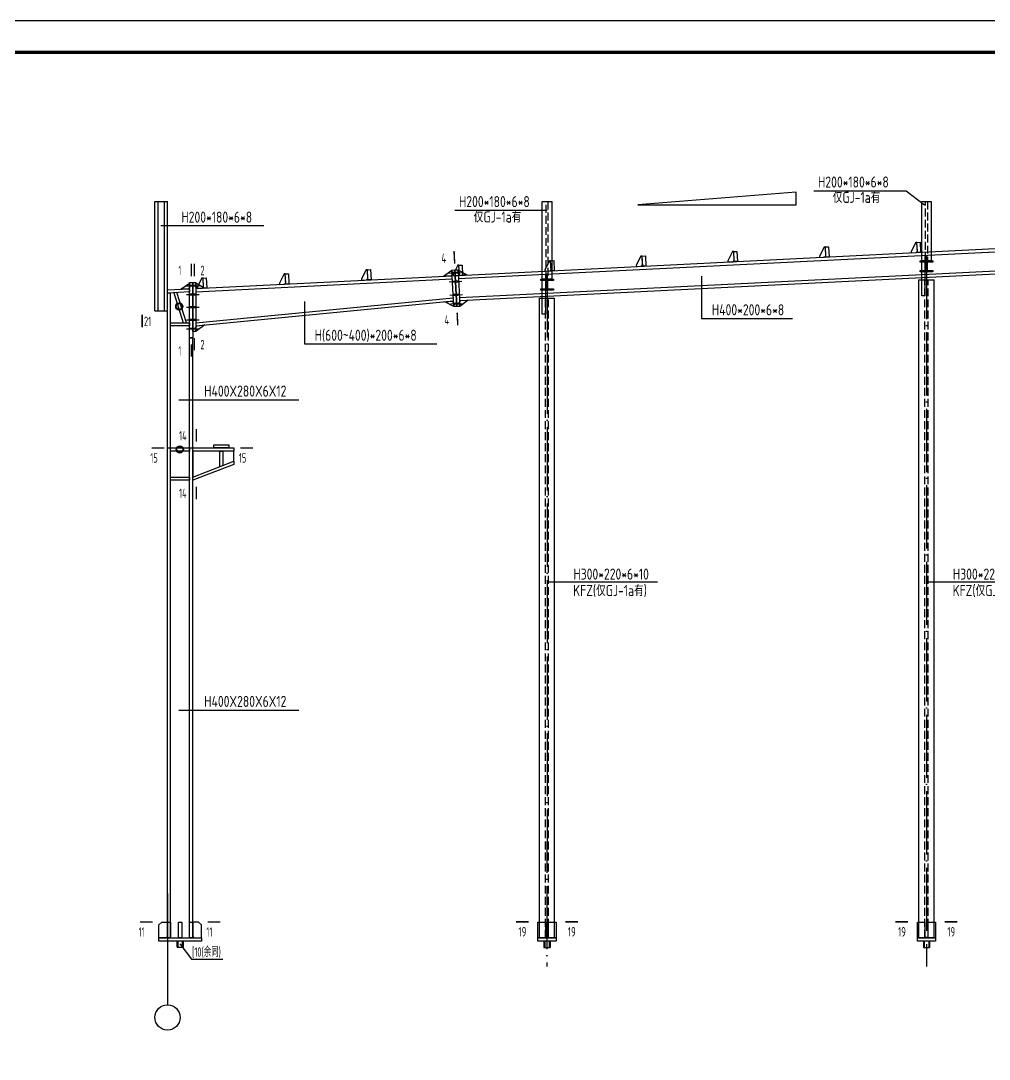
# Model space of a CAD drawing. Extents: x 8844666 to 9156203, y 1662182 to 2655606.
# Drawn here: x 8907569 to 8938191, y 1754438 to 1787294 of the extents above; entities that cross this region are included whole.
import ezdxf

# ---------------------------------------------------------------- set-up
doc = ezdxf.new("R2010")
doc.units = 0
doc.header["$LTSCALE"] = 1000
doc.header["$MEASUREMENT"] = 0
doc.linetypes.add('DASH', pattern=[0.35, 0.25, -0.1])
doc.linetypes.add('DOTE', pattern=[2.42, 2, -0.2, 0.02, -0.2])
for name, color, linetype in [('10', 7, 'CONTINUOUS'), ('114', 2, 'CONTINUOUS'), ('116', 1, 'CONTINUOUS'), ('12', 142, 'CONTINUOUS'), ('14', 142, 'CONTINUOUS'), ('DOTE', 8, 'DOTE'), ('PUB_DIM', 3, 'CONTINUOUS'), ('PUB_TITLE', 4, 'CONTINUOUS'), ('字符串标注', 6, 'CONTINUOUS'), ('柱子', 142, 'CONTINUOUS'), ('标注文字', 3, 'CONTINUOUS')]:
    doc.layers.add(name, color=color, linetype=linetype)
doc.styles.add('TSSD_REIN', font='atssdeng.shx', dxfattribs={"width": 0.7, "bigfont": 'atssdchn.shx'})

msp = doc.modelspace()

# ---------------------------------------------------------------- linework, layer by layer
at = {"layer": '10', "color": 6, "elevation": -193.1}
msp.add_lwpolyline([(8927082.1, 1781467.1), (8932082.1, 1781467.1), (8932082.1, 1781867.1)], close=True, dxfattribs=at)
at = {"layer": '10', "const_width": 45}
for points in [[(8921269.1, 1780011.9), (8921289.1, 1779612.4)], [(8912958.2, 1779609.1), (8912958.2, 1779209.1)], [(8913058.2, 1779609.1), (8913058.2, 1779209.1)], [(8911408.2, 1777597.9), (8911408.2, 1777997.9)], [(8911408.2, 1777597.9), (8911408.2, 1777997.9)], [(8921386.9, 1777654.8), (8921367, 1778054.3)], [(8913058.2, 1776861.9), (8913058.2, 1777261.9)], [(8912958.2, 1776661.9), (8912958.2, 1777061.9)], [(8913116.3, 1774377.9), (8913116.3, 1773977.9)], [(8911708.2, 1773777.9), (8912108.2, 1773777.9)], [(8914908.2, 1773777.9), (8914508.2, 1773777.9)], [(8913116.3, 1772157.9), (8913116.3, 1772557.9)], [(8911338.2, 1758777.9), (8911738.2, 1758777.9)], [(8913878.2, 1758777.9), (8913478.2, 1758777.9)], [(8923224.9, 1758783.9), (8923624.9, 1758783.9)], [(8925184.3, 1758783.9), (8924784.3, 1758783.9)], [(8935224.9, 1758783.9), (8935624.9, 1758783.9)], [(8937184.3, 1758783.9), (8936784.3, 1758783.9)]]:
    msp.add_lwpolyline(points, dxfattribs=at)
at = {"layer": '114'}
for p, q in [((8921103.8, 1779312.8), (8921503.3, 1779332.7)), ((8912808.2, 1778912.9), (8913208.2, 1778912.9)), ((8921117.8, 1779033.1), (8921517.3, 1779053.1)), ((8912808.2, 1778632.7), (8913208.2, 1778632.7)), ((8921138.7, 1778613.7), (8921538.2, 1778633.7)), ((8912808.2, 1778232.7), (8913208.2, 1778232.7)), ((8921152.7, 1778334), (8921552.2, 1778353.9)), ((8912808.2, 1777832.4), (8913208.2, 1777832.4)), ((8912808.2, 1777551.9), (8913208.2, 1777551.9))]:
    msp.add_line(p, q, dxfattribs=at)
at = {"layer": '114', "color": 1, "const_width": 70}
for points in [[(8921203.7, 1779317.7), (8921403.4, 1779327.7)], [(8912908.2, 1778912.9), (8913108.2, 1778912.9)], [(8921217.7, 1779038.1), (8921417.4, 1779048.1)], [(8912908.2, 1778632.7), (8913108.2, 1778632.7)], [(8921238.6, 1778618.7), (8921438.4, 1778628.7)], [(8912908.2, 1778232.7), (8913108.2, 1778232.7)], [(8921252.6, 1778339), (8921452.4, 1778349)], [(8912908.2, 1777832.4), (8913108.2, 1777832.4)], [(8912908.2, 1777551.9), (8913108.2, 1777551.9)]]:
    msp.add_lwpolyline(points, dxfattribs=at)
at = {"layer": '116', "const_width": 45}
for points in [[(8912508.2, 1758177.9), (8912508.2, 1757977.9)], [(8912538.2, 1758177.9), (8912538.2, 1757977.9)], [(8912678.2, 1758177.9), (8912678.2, 1757977.9)], [(8912708.2, 1758177.9), (8912708.2, 1757977.9)], [(8912508.2, 1757977.9), (8912708.2, 1757977.9)]]:
    msp.add_lwpolyline(points, dxfattribs=at)
at = {"layer": '116'}
for points in [[(8924108.1, 1758177.9), (8924108.1, 1757977.9)], [(8924138.1, 1758177.9), (8924138.1, 1757977.9)], [(8924278.1, 1758177.9), (8924278.1, 1757977.9)], [(8924308.1, 1758177.9), (8924308.1, 1757977.9)], [(8936108.1, 1758177.9), (8936108.1, 1757977.9)], [(8936138.1, 1758177.9), (8936138.1, 1757977.9)], [(8936278.1, 1758177.9), (8936278.1, 1757977.9)], [(8936308.1, 1758177.9), (8936308.1, 1757977.9)], [(8924108.1, 1757977.9), (8924308.1, 1757977.9)], [(8936108.1, 1757977.9), (8936308.1, 1757977.9)]]:
    msp.add_lwpolyline(points, dxfattribs=at)
at = {"layer": '12'}
for points in [[(8935721.8, 1779993.6), (8935723.8, 1779953.6), (8935883.6, 1779961.6), (8935921.5, 1780003.6), (8935907.5, 1780283.2), (8935867.6, 1780281.2), (8935721.8, 1779993.6)], [(8935907.5, 1780283.2), (8936007.4, 1780288.2)], [(8935923.5, 1779963.6), (8935907.5, 1780283.2)], [(8936007.4, 1780288.2), (8936023.4, 1779968.6)], [(8927032.6, 1779559.1), (8927034.6, 1779519.2), (8927194.4, 1779527.2), (8927232.4, 1779569.1), (8927218.4, 1779848.8), (8927178.4, 1779846.8), (8927032.6, 1779559.1)], [(8927218.4, 1779848.8), (8927318.3, 1779853.8)], [(8927234.4, 1779529.2), (8927218.4, 1779848.8)], [(8927318.3, 1779853.8), (8927334.2, 1779534.2)], [(8929929, 1779703.9), (8929931, 1779664), (8930090.8, 1779672), (8930128.7, 1779713.9), (8930114.8, 1779993.6), (8930074.8, 1779991.6), (8929929, 1779703.9)], [(8930114.8, 1779993.6), (8930214.6, 1779998.6)], [(8930130.7, 1779674), (8930114.8, 1779993.6)], [(8930214.6, 1779998.6), (8930230.6, 1779679)], [(8932825.4, 1779848.8), (8932827.4, 1779808.8), (8932987.2, 1779816.8), (8933025.1, 1779858.7), (8933011.1, 1780138.4), (8932971.2, 1780136.4), (8932825.4, 1779848.8)], [(8933011.1, 1780138.4), (8933111, 1780143.4)], [(8933027.1, 1779818.8), (8933011.1, 1780138.4)], [(8933127, 1779823.8), (8933027.1, 1779818.8)], [(8933111, 1780143.4), (8933127, 1779823.8)], [(8936023.4, 1779968.6), (8935923.5, 1779963.6)], [(8921239.9, 1779269.5), (8921241.8, 1779229.5), (8921401.6, 1779237.5), (8921439.6, 1779279.5), (8921425.6, 1779559.1), (8921385.7, 1779557.1), (8921239.9, 1779269.5)], [(8921425.6, 1779559.1), (8921525.5, 1779564.1)], [(8921441.6, 1779239.5), (8921425.6, 1779559.1)], [(8921525.5, 1779564.1), (8921541.5, 1779244.5)], [(8924136.2, 1779414.3), (8924138.2, 1779374.4), (8924298, 1779382.3), (8924336, 1779424.3), (8924322, 1779703.9), (8924282.1, 1779701.9), (8924136.2, 1779414.3)], [(8924322, 1779703.9), (8924421.9, 1779708.9)], [(8924338, 1779384.3), (8924322, 1779703.9)], [(8924421.9, 1779708.9), (8924437.9, 1779389.3)], [(8927334.2, 1779534.2), (8927234.4, 1779529.2)], [(8930230.6, 1779679), (8930130.7, 1779674)], [(8915746.7, 1778994.8), (8915748.7, 1778954.9), (8915908.5, 1778962.9), (8915946.5, 1779004.8), (8915932.5, 1779284.5), (8915892.5, 1779282.5), (8915746.7, 1778994.8)], [(8915932.5, 1779284.5), (8916032.4, 1779289.5)], [(8915948.5, 1778964.9), (8915932.5, 1779284.5)], [(8916032.4, 1779289.5), (8916048.3, 1778969.9)], [(8918343.5, 1779124.7), (8918345.5, 1779084.7), (8918505.3, 1779092.7), (8918543.2, 1779134.7), (8918529.2, 1779414.3), (8918489.3, 1779412.3), (8918343.5, 1779124.7)], [(8918529.2, 1779414.3), (8918629.1, 1779419.3)], [(8918545.2, 1779094.7), (8918529.2, 1779414.3)], [(8918629.1, 1779419.3), (8918645.1, 1779099.7)], [(8921541.5, 1779244.5), (8921441.6, 1779239.5)], [(8924437.9, 1779389.3), (8924338, 1779384.3)], [(8913150, 1778865), (8913152, 1778825), (8913311.8, 1778833), (8913349.7, 1778875), (8913335.7, 1779154.6), (8913295.8, 1779152.6), (8913150, 1778865)], [(8913335.7, 1779154.6), (8913435.6, 1779159.6)], [(8913351.7, 1778835), (8913335.7, 1779154.6)], [(8913451.6, 1778840), (8913351.7, 1778835)], [(8913435.6, 1779159.6), (8913451.6, 1778840)], [(8916048.3, 1778969.9), (8915948.5, 1778964.9)], [(8918645.1, 1779099.7), (8918545.2, 1779094.7)]]:
    msp.add_lwpolyline(points, dxfattribs=at)
at = {"layer": '14'}
for p, q in [((8923922.1, 1758277.9), (8923922.1, 1758777.9)), ((8923922.1, 1758777.9), (8924158.1, 1758777.9)), ((8924158.1, 1758777.9), (8924158.1, 1758277.9)), ((8924258.1, 1758277.9), (8924258.1, 1758777.9)), ((8924258.1, 1758777.9), (8924494.1, 1758777.9)), ((8924494.1, 1758777.9), (8924494.1, 1758277.9)), ((8935922.1, 1758277.9), (8935922.1, 1758777.9)), ((8935922.1, 1758777.9), (8936158.1, 1758777.9)), ((8936158.1, 1758777.9), (8936158.1, 1758277.9)), ((8936258.1, 1758277.9), (8936258.1, 1758777.9)), ((8936258.1, 1758777.9), (8936494.1, 1758777.9)), ((8936494.1, 1758777.9), (8936494.1, 1758277.9)), ((8923922.1, 1758177.9), (8923922.1, 1758277.9)), ((8924158.1, 1758277.9), (8923922.1, 1758277.9)), ((8923922.1, 1758277.9), (8924494.1, 1758277.9)), ((8924494.1, 1758177.9), (8923922.1, 1758177.9)), ((8924494.1, 1758277.9), (8924258.1, 1758277.9)), ((8924494.1, 1758277.9), (8924494.1, 1758177.9)), ((8935922.1, 1758177.9), (8935922.1, 1758277.9)), ((8936158.1, 1758277.9), (8935922.1, 1758277.9)), ((8935922.1, 1758277.9), (8936494.1, 1758277.9)), ((8936494.1, 1758177.9), (8935922.1, 1758177.9)), ((8936494.1, 1758277.9), (8936258.1, 1758277.9)), ((8936494.1, 1758277.9), (8936494.1, 1758177.9))]:
    msp.add_line(p, q, dxfattribs=at)
for points in [[(8920938.5, 1779214.4), (8921199.2, 1779407.6)], [(8921168.2, 1779225.9), (8920938.5, 1779214.4)], [(8921206.2, 1779267.8), (8921168.2, 1779225.9)], [(8921199.2, 1779407.6), (8921299.1, 1779412.6)], [(8921257.1, 1778249.1), (8921199.2, 1779407.6)], [(8921199.2, 1779407.6), (8921206.2, 1779267.8)], [(8921299.1, 1779412.6), (8921398.9, 1779417.6)], [(8921299.1, 1779412.6), (8921357, 1778254.1)], [(8921357, 1778254.1), (8921299.1, 1779412.6)], [(8921398.9, 1779417.6), (8921456.9, 1778259.1)], [(8921405.9, 1779277.8), (8921398.9, 1779417.6)], [(8921398.9, 1779417.6), (8921677.6, 1779251.3)], [(8921447.9, 1779239.8), (8921405.9, 1779277.8)], [(8921677.6, 1779251.3), (8921447.9, 1779239.8)], [(8912628.5, 1778798.9), (8912908.2, 1778992.9)], [(8912908.2, 1778852.9), (8912868.2, 1778810.9)], [(8912908.2, 1777261.9), (8912908.2, 1779009.1)], [(8912908.2, 1779009.1), (8913008.2, 1779009.1)], [(8912908.2, 1778992.9), (8912908.2, 1778852.9)], [(8913008.2, 1779009.1), (8913008.2, 1777261.9)], [(8913008.2, 1777461.9), (8913008.2, 1779009.1)], [(8913008.2, 1779009.1), (8913108.2, 1779009.1)], [(8913108.2, 1779009.1), (8913108.2, 1777461.9)], [(8913108.2, 1778862.9), (8913108.2, 1779002.9)], [(8913108.2, 1779002.9), (8913387.8, 1778836.8)], [(8913148.1, 1778824.9), (8913108.2, 1778862.9)], [(8913387.8, 1778836.8), (8913148.1, 1778824.9)], [(8912208.2, 1778777.9), (8912908.2, 1778812.9)], [(8912208.2, 1778677.7), (8912208.2, 1778777.9)], [(8912908.2, 1778712.7), (8912208.2, 1778677.7)], [(8912507.9, 1778692.7), (8912408, 1778687.7)], [(8912408, 1778687.7), (8912708.2, 1777742.1)], [(8912808.2, 1777742.1), (8912507.9, 1778692.7)], [(8912868.2, 1778810.9), (8912628.5, 1778798.9)], [(8912908.2, 1778812.9), (8912908.2, 1778712.7)], [(8920979.4, 1778402.9), (8921208.3, 1778425)], [(8921257.1, 1778249.1), (8920979.4, 1778402.9)], [(8921208.3, 1778425), (8921250.1, 1778388.9)], [(8921250.1, 1778388.9), (8921257.1, 1778249.1)], [(8921357, 1778254.1), (8921257.1, 1778249.1)], [(8921456.9, 1778259.1), (8921357, 1778254.1)], [(8921449.9, 1778398.9), (8921487.8, 1778440.8)], [(8921456.9, 1778259.1), (8921449.9, 1778398.9)], [(8921717.5, 1778452.3), (8921456.9, 1778259.1)], [(8921487.8, 1778440.8), (8921717.5, 1778452.3)], [(8912308.2, 1777742.1), (8912908.2, 1777742.1)], [(8912308.2, 1777642.1), (8912308.2, 1777742.1)], [(8912908.2, 1777642.1), (8912308.2, 1777642.1)], [(8912708.2, 1777742.1), (8912808.2, 1777742.1)], [(8912908.2, 1777742.1), (8912908.2, 1777642.1)], [(8913386.9, 1777668.8), (8913108.2, 1777461.9)], [(8913108.2, 1777601.9), (8913148, 1777645.8)], [(8913108.2, 1777461.9), (8913108.2, 1777601.9)], [(8913148, 1777645.8), (8913386.9, 1777668.8)], [(8913008.2, 1777261.9), (8912908.2, 1777261.9)], [(8913108.2, 1777461.9), (8913008.2, 1777461.9)], [(8912308.2, 1773777.9), (8912908.2, 1773777.9)], [(8912308.2, 1773677.9), (8912308.2, 1773777.9)], [(8912908.2, 1773677.9), (8912308.2, 1773677.9)], [(8912908.2, 1773777.9), (8912908.2, 1773677.9)], [(8913008.2, 1773777.9), (8914308.2, 1773777.9)], [(8913008.2, 1773677.9), (8913008.2, 1773777.9)], [(8914308.2, 1773677.9), (8913008.2, 1773677.9)], [(8913008.2, 1773677.9), (8913008.2, 1772857.9)], [(8914308.2, 1773677.9), (8913008.2, 1773677.9)], [(8913668.2, 1773877.9), (8914148.2, 1773877.9)], [(8913668.2, 1773777.9), (8913668.2, 1773877.9)], [(8914148.2, 1773777.9), (8913668.2, 1773777.9)], [(8913858.2, 1773184.8), (8913858.2, 1773677.9)], [(8913858.2, 1773677.9), (8913958.2, 1773677.9)], [(8913958.2, 1773677.9), (8913958.2, 1773223.2)], [(8914148.2, 1773877.9), (8914148.2, 1773777.9)], [(8914308.2, 1773777.9), (8914308.2, 1773677.9)], [(8914308.2, 1773357.9), (8914308.2, 1773677.9)], [(8913008.2, 1772857.9), (8914308.2, 1773357.9)], [(8913008.2, 1772857.9), (8914308.2, 1773357.9)], [(8914308.2, 1773257.9), (8913008.2, 1772757.9)], [(8914308.2, 1773357.9), (8914308.2, 1773257.9)], [(8913958.2, 1773223.2), (8913858.2, 1773184.8)], [(8912308.2, 1772857.9), (8912908.2, 1772857.9)], [(8912308.2, 1772757.9), (8912308.2, 1772857.9)], [(8912908.2, 1772757.9), (8912308.2, 1772757.9)], [(8912908.2, 1772857.9), (8912908.2, 1772757.9)], [(8913008.2, 1772757.9), (8913008.2, 1772857.9)], [(8911938.2, 1758687.9), (8912028.2, 1758777.9)], [(8911938.2, 1758277.9), (8911938.2, 1758687.9)], [(8912028.2, 1758777.9), (8912208.2, 1758777.9)], [(8912208.2, 1758777.9), (8912208.2, 1758317.9)], [(8912208.2, 1758277.9), (8912208.2, 1758777.9)], [(8912208.2, 1758777.9), (8912308.2, 1758777.9)], [(8912308.2, 1758777.9), (8912308.2, 1758277.9)], [(8912558.2, 1758277.9), (8912558.2, 1758777.9)], [(8912558.2, 1758777.9), (8912658.2, 1758777.9)], [(8912658.2, 1758777.9), (8912658.2, 1758277.9)], [(8912908.2, 1758277.9), (8912908.2, 1758777.9)], [(8912908.2, 1758777.9), (8913008.2, 1758777.9)], [(8913008.2, 1758777.9), (8913008.2, 1758317.9)], [(8913188.2, 1758777.9), (8913008.2, 1758777.9)], [(8913008.2, 1758777.9), (8913008.2, 1758277.9)], [(8913278.2, 1758687.9), (8913188.2, 1758777.9)], [(8913278.2, 1758277.9), (8913278.2, 1758687.9)], [(8911938.2, 1758177.9), (8911938.2, 1758277.9)], [(8911938.2, 1758277.9), (8913278.2, 1758277.9)], [(8912168.2, 1758277.9), (8911938.2, 1758277.9)], [(8913278.2, 1758177.9), (8911938.2, 1758177.9)], [(8912208.2, 1758317.9), (8912168.2, 1758277.9)], [(8912308.2, 1758277.9), (8912208.2, 1758277.9)], [(8912658.2, 1758277.9), (8912558.2, 1758277.9)], [(8913008.2, 1758277.9), (8912908.2, 1758277.9)], [(8913008.2, 1758317.9), (8913048.2, 1758277.9)], [(8913048.2, 1758277.9), (8913278.2, 1758277.9)], [(8913278.2, 1758277.9), (8913278.2, 1758177.9)]]:
    msp.add_lwpolyline(points, dxfattribs=at)
for centre, radius in [((8912581.1, 1778255.1), 114), ((8912581.1, 1778255.1), 94), ((8912595.5, 1773731.1), 114), ((8912595.5, 1773731.1), 94)]:
    msp.add_circle(centre, radius, dxfattribs=at)
at = {"layer": 'DOTE'}
for points in [[(8936208.5, 1779857.5), (8936208.1, 1757371.7)], [(8924208.5, 1779277.4), (8924208.1, 1757372.9)]]:
    msp.add_lwpolyline(points, dxfattribs=at)
at = {"layer": 'PUB_DIM'}
msp.add_line((8912208.2, 1759677.9), (8912208.2, 1756160.5), dxfattribs=at)
msp.add_circle((8912208.2, 1755760.5), 400, dxfattribs=at)
at = {"layer": 'PUB_TITLE'}
msp.add_lwpolyline([(8903902.8, 1727894.2), (9030002.8, 1727894.2), (9030002.8, 1787294.2), (8903902.8, 1787294.2)], close=True, dxfattribs=at)
at = {"layer": 'PUB_TITLE', "const_width": 100}
msp.add_lwpolyline([(8906402.8, 1728894.2), (9029002.8, 1728894.2), (9029002.8, 1786294.2), (8906402.8, 1786294.2)], close=True, dxfattribs=at)
at = {"layer": '字符串标注'}
for p, q in [((8912601, 1758091.5), (8912965, 1757608)), ((8912965, 1757608), (8913957, 1757608))]:
    msp.add_line(p, q, dxfattribs=at)
at = {"layer": '柱子'}
for p, q in [((8935968.1, 1758277.9, -200), (8935969.7, 1779096.6, -200)), ((8935969.7, 1779096.6, -200), (8936449.7, 1779096.5, -200)), ((8936448.1, 1758277.9, -200), (8936449.7, 1779096.6, -200)), ((8923968.1, 1758277.9, -200), (8923969.7, 1778515.2, -200)), ((8923969.7, 1778515.2, -200), (8924449.7, 1778515.2, -200)), ((8924448.1, 1758277.9, -200), (8924449.7, 1778515.2, -200))]:
    msp.add_line(p, q, dxfattribs=at)
at = {"layer": '柱子', "linetype": 'DASH'}
for p, q in [((8936158.1, 1758277.9, -200), (8936159.7, 1779096.5, -200)), ((8936258.1, 1758277.9, -200), (8936259.7, 1779096.6, -200)), ((8924158.1, 1758277.9, -200), (8924159.7, 1778515.2, -200)), ((8924258.1, 1758277.9, -200), (8924259.7, 1778515.2, -200))]:
    msp.add_line(p, q, dxfattribs=at)
at = {"layer": '柱子'}
for points in [[(8911808.2, 1778113.8), (8911808.2, 1781577.9)], [(8911808.2, 1781577.9), (8911908.2, 1781577.9)], [(8911808.2, 1781577.9), (8912208.2, 1781577.9)], [(8911908.2, 1778113.8), (8911908.2, 1781577.9)], [(8912108.2, 1778113.8), (8912108.2, 1781577.9)], [(8912108.2, 1781577.9), (8912208.2, 1781577.9)], [(8912208.2, 1778113.8), (8912208.2, 1781577.9)], [(8924358.8, 1781577.9), (8924358.5, 1779118.5), (8924058.5, 1779118.5), (8924058.8, 1781577.9), (8924358.8, 1781577.9), (8924358.8, 1781577.9), (8924358.8, 1781577.9)], [(8936358.7, 1781577.9), (8936358.5, 1779699.9), (8936058.5, 1779699.9), (8936058.7, 1781577.9), (8936358.7, 1781577.9), (8936358.7, 1781577.9), (8936358.7, 1781577.9)], [(8921407.9, 1779237.8), (8939008.4, 1780117.9)], [(8921412.9, 1779138), (8939013.4, 1780018)], [(8913108.2, 1778822.9), (8921208.2, 1779227.9)], [(8921442.9, 1778538.7), (8939043.4, 1779418.7)], [(8921447.9, 1778438.8), (8939048.4, 1779318.9)], [(8913108.2, 1778722.7), (8921213.2, 1779128)], [(8912208.2, 1778677.7), (8912308.2, 1778682.7)], [(8912208.2, 1773777.9), (8912208.2, 1778677.7)], [(8912308.2, 1773777.9), (8912308.2, 1778682.7)], [(8913108.2, 1777742.4), (8921243.1, 1778528.8)], [(8913108.2, 1777641.9), (8921248.1, 1778428.9)], [(8911808.2, 1778113.8), (8912208.2, 1778113.8)], [(8912908.2, 1773777.9), (8912908.2, 1777261.9)], [(8912908.2, 1777261.9), (8913008.2, 1777261.9)], [(8913008.2, 1773777.9), (8913008.2, 1777261.9)], [(8912208.2, 1758277.9), (8912208.2, 1773777.9)], [(8912208.2, 1773777.9), (8912308.2, 1773777.9)], [(8912308.2, 1758277.9), (8912308.2, 1773777.9)], [(8912308.2, 1773777.9), (8912908.2, 1773777.9)], [(8912908.2, 1758277.9), (8912908.2, 1773777.9)], [(8912908.2, 1773777.9), (8913008.2, 1773777.9)], [(8913008.2, 1758277.9), (8913008.2, 1773777.9)]]:
    msp.add_lwpolyline(points, dxfattribs=at)
at = {"layer": '柱子', "linetype": 'DASH'}
for points in [[(8924238.8, 1781577.9), (8924238.5, 1779118.5), (8924178.5, 1779118.5), (8924178.8, 1781577.9)], [(8936238.7, 1781577.9), (8936238.5, 1779699.9), (8936178.5, 1779699.9), (8936178.7, 1781577.9)]]:
    msp.add_lwpolyline(points, close=True, dxfattribs=at)
at = {"layer": '柱子', "elevation": -200}
for points in [[(8936159.7, 1779875.3), (8936159.7, 1778596.6), (8936059.7, 1778596.6), (8936059.7, 1779870.3)], [(8924159.7, 1779275.3), (8924159.7, 1778015.3), (8924059.7, 1778015.3), (8924059.7, 1779270.3)]]:
    msp.add_lwpolyline(points, dxfattribs=at)
at = {"layer": '柱子'}
for points in [[(8936008.5, 1779699.9), (8936408.5, 1779699.9), (8936408.5, 1779659.9), (8936224.5, 1779659.9), (8936224.5, 1779389.9), (8936408.5, 1779389.9), (8936408.5, 1779349.9), (8936008.5, 1779349.9), (8936008.5, 1779389.9), (8936192.5, 1779389.9), (8936192.5, 1779659.9), (8936008.5, 1779659.9)], [(8924008.5, 1779118.5), (8924408.5, 1779118.5), (8924408.5, 1779078.5), (8924224.5, 1779078.5), (8924224.5, 1778808.5), (8924408.5, 1778808.5), (8924408.5, 1778768.5), (8924008.5, 1778768.5), (8924008.5, 1778808.5), (8924192.5, 1778808.5), (8924192.5, 1779078.5), (8924008.5, 1779078.5)]]:
    msp.add_lwpolyline(points, close=True, dxfattribs=at)
at = {"layer": '标注文字', "linetype": 'ByBlock'}
for p, q in [((8932642.6, 1781918.3), (8935567.9, 1781918.3)), ((8935567.9, 1781918.3), (8936139.6, 1781471.1)), ((8921290.3, 1781298.6), (8924215.6, 1781298.6)), ((8915250.3, 1780807.4), (8911992.8, 1780807.4))]:
    msp.add_line(p, q, dxfattribs=at)
at = {"layer": '标注文字'}
for p, q in [((8912570.2, 1775303.8, 200), (8916363.5, 1775303.8, 200)), ((8924208.3, 1769537.6), (8927706.6, 1769537.6)), ((8936208.3, 1769537.6), (8939706.6, 1769537.6)), ((8912570.2, 1765485.9, 200), (8916363.5, 1765485.9, 200))]:
    msp.add_line(p, q, dxfattribs=at)
at = {"layer": '标注文字', "elevation": 200}
for points in [[(8929096.6, 1779215.7), (8929096.6, 1777876.5), (8931972.1, 1777876.5)], [(8916535.8, 1778410.1), (8916535.8, 1777070.9), (8920719.6, 1777070.9)]]:
    msp.add_lwpolyline(points, dxfattribs=at)

# ---------------------------------------------------------------- texts
at = {"layer": '10', "style": 'TSSD_REIN', "width": 0.6}
for rotation, p in [(2.86266, (8920879.8, 1779627.5)), (2.86267, (8920977.7, 1777669.9))]:
    msp.add_text('4', height=300, rotation=rotation, dxfattribs=at).set_placement(p)
at = {"layer": '10', "style": 'TSSD_REIN'}
for s, width, p in [('1', 0.6, (8912550.2, 1779244.6)), ('2', 0.6, (8913250.2, 1779244.6)), ('21', 0.6, (8911465.2, 1777633.4)), ('21', 0.6, (8911465.2, 1777633.4)), ('2', 0.6, (8913250.2, 1776897.4)), ('1', 0.6, (8912550.2, 1776697.4)), ('14', 0.6, (8912573.3, 1774013.4)), ('15', 0.6, (8911665.2, 1773313.4)), ('15', 0.6, (8914465.2, 1773313.4)), ('14', 0.6, (8912573.3, 1772193.4)), ('11', 0.6, (8911295.2, 1758313.4)), ('11', 0.6, (8913435.2, 1758313.4)), ('19', 0.7, (8923307.4, 1758319.4)), ('19', 0.7, (8924866.8, 1758319.4)), ('19', 0.7, (8935307.4, 1758319.4)), ('19', 0.7, (8936866.8, 1758319.4))]:
    msp.add_text(s, height=300, dxfattribs=dict(at, width=width)).set_placement(p)
at = {"layer": '字符串标注', "style": 'TSSD_REIN', "width": 0.6}
msp.add_text('[10(余同)', height=300, dxfattribs=at).set_placement((8912982.5, 1757678))
at = {"layer": '标注文字', "linetype": 'ByBlock', "style": 'TSSD_REIN', "width": 0.8}
for s, p in [('H200*180*6*8', (8932778.2, 1782017.2, 502)), ('仅GJ-1a有', (8933242.3, 1781531.2, 102)), ('H200*180*6*8', (8921425.9, 1781397.4, 502)), ('H200*180*6*8', (8912647.4, 1780906.3, 502)), ('仅GJ-1a有', (8921890, 1780911.4, 102)), ('H400*200*6*8', (8929422.8, 1777975.3, 702)), ('H(600~400)*200*6*8', (8916862, 1777169.7, 702)), ('H400X280X6X12', (8913369.8, 1775402.6, 702)), ('H300*220*6*10', (8925043, 1769612.9, 102)), ('H300*220*6*10', (8937043, 1769612.9, 102)), ('KFZ(仅GJ-1a有)', (8925035.6, 1769092.8, 102)), ('KFZ(仅GJ-1a有)', (8937035.5, 1769092.8, 102)), ('H400X280X6X12', (8913369.8, 1765584.7, 702))]:
    msp.add_text(s, height=350, dxfattribs=at).set_placement(p)

doc.saveas('drawing.dxf')
